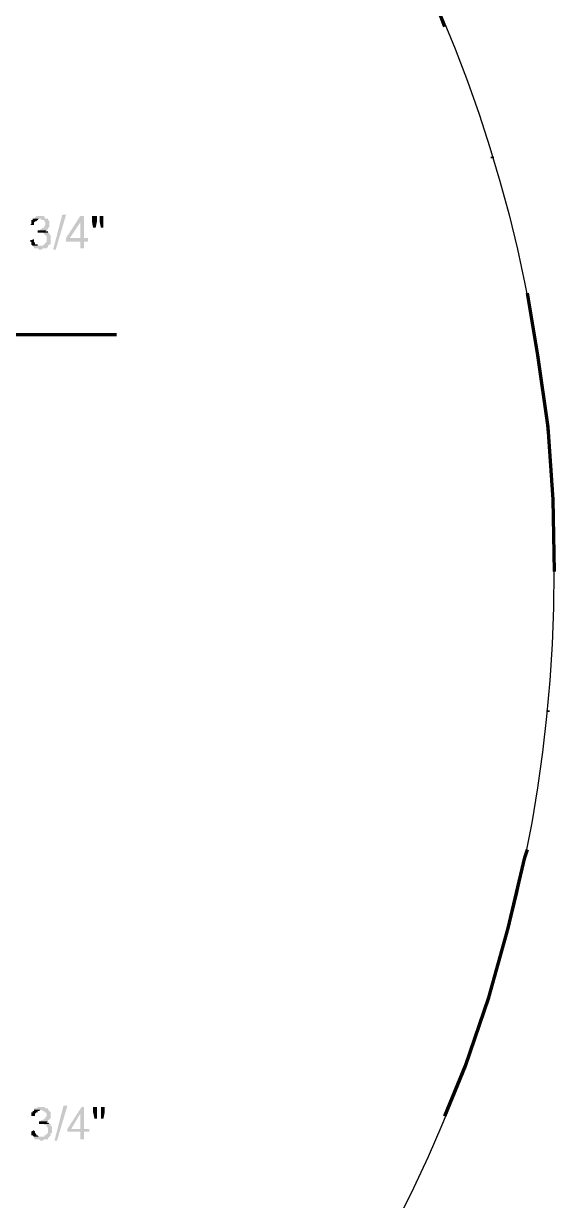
# Model space of a CAD drawing. Header units: millimetres. Extents: x 4161 to 13726, y 828 to 4470.
# Drawn here: x 9028.5 to 9149.6, y 1327.4 to 1596.2 of the extents above; entities that cross this region are included whole.
import ezdxf

# ---------------------------------------------------------------- set-up
doc = ezdxf.new("R2010")
doc.units = ezdxf.units.MM
doc.header["$LTSCALE"] = 10
doc.layers.add('AUX_01', color=1, linetype='Continuous')
doc.layers.add('H', color=7, linetype='Continuous', lineweight=100)
doc.layers.add('P', color=250, linetype='Continuous', lineweight=100)

# ---------------------------------------------------------------- blocks, each defined once
blk = doc.blocks.new('A$C264A139D')
at = {"layer": 'H', "linetype": 'Continuous'}
for points in [[(533.24, 451.76), (532.35, 451.76), (532.06, 451.47), (531.76, 451.18), (531.47, 451.18), (533.24, 451.18), (533.53, 450.88), (534.12, 450.88), (534.12, 450.59), (534.41, 450.29), (534.41, 449.71), (534.12, 449.41), (534.12, 449.12), (533.82, 449.12), (533.53, 448.82), (533.24, 448.82), (533.24, 448.53), (532.94, 448.53), (534.71, 448.53), (535, 448.82), (535, 449.12), (535.29, 449.12), (535.29, 450.59), (535, 450.88), (535, 451.18), (534.71, 451.18), (534.41, 451.18), (534.12, 451.47), (534.12, 451.76)], [(536.18, 444.12), (538.24, 452.06), (539.12, 452.06), (536.76, 444.12)], [(543.24, 451.76), (542.35, 451.76), (539.12, 446.76), (539.12, 445.88), (542.35, 445.88), (542.35, 444.41), (543.24, 444.41), (543.24, 445.88), (544.12, 445.88), (544.12, 446.76), (540, 446.76), (542.35, 450.29)], [(543.24, 451.76), (542.35, 450.29), (542.35, 446.76), (540, 446.76), (543.24, 446.76)], [(546.18, 451.76), (545, 451.76), (545, 450.59), (545.29, 449.12), (545.88, 449.12), (546.18, 450.59)], [(547.65, 451.76), (546.76, 451.76), (546.76, 450.59), (547.06, 449.12), (547.65, 449.12), (547.65, 450.59)], [(531.47, 451.18), (531.47, 450.88), (531.18, 450.88), (531.18, 450.59), (531.18, 450), (530.88, 449.71), (531.76, 449.71), (531.76, 450.29), (532.06, 450.59), (532.35, 450.59), (532.65, 450.88), (532.94, 451.18), (533.24, 451.18)], [(531.76, 446.47), (530.88, 446.18), (530.88, 445.88), (531.18, 445.88), (531.18, 445.29), (531.47, 445), (533.24, 445), (532.65, 445), (532.65, 445.29), (532.35, 445.29), (532.06, 445.29), (532.06, 445.59), (531.76, 445.88), (531.76, 446.18)], [(535, 447.94), (533.24, 447.94), (533.82, 447.94), (534.12, 447.65), (534.41, 447.35), (534.71, 447.06), (534.71, 446.47), (534.71, 445.88), (534.41, 445.59), (534.12, 445.29), (533.82, 445), (531.47, 445), (531.76, 444.71), (531.76, 444.41), (532.06, 444.41), (532.65, 444.41), (532.94, 444.12), (533.53, 444.12), (533.82, 444.41), (534.41, 444.41), (534.71, 444.41), (535, 444.71), (535, 445), (535.29, 445.29), (535.59, 445.29), (535.59, 445.88), (535.59, 447.35), (535.29, 447.65), (535.29, 447.94)], [(531.76, 247.65), (531.76, 247.35), (531.47, 247.35), (531.47, 247.06), (531.18, 247.06), (531.18, 246.47), (531.18, 246.18), (532.06, 246.18), (532.06, 246.76), (532.35, 247.06), (532.65, 247.06), (532.65, 247.35), (532.94, 247.35), (533.24, 247.65)], [(533.24, 248.24), (532.65, 248.24), (532.35, 247.94), (532.06, 247.94), (531.76, 247.94), (531.76, 247.65), (533.53, 247.65), (533.82, 247.35), (534.12, 247.35), (534.12, 247.06), (534.41, 247.06), (534.71, 246.76), (534.71, 246.18), (534.41, 245.88), (534.41, 245.59), (534.12, 245.59), (533.82, 245.29), (533.53, 245.29), (533.24, 245), (535, 245), (535, 245.29), (535.29, 245.29), (535.29, 245.59), (535.59, 245.59), (535.59, 247.06), (535.29, 247.35), (535, 247.65), (535, 247.94), (534.71, 247.94), (534.41, 247.94), (534.12, 248.24), (533.53, 248.24)], [(536.47, 240.59), (538.53, 248.53), (539.41, 248.53), (537.06, 240.59)], [(543.24, 248.24), (542.65, 248.24), (539.41, 243.24), (539.41, 242.65), (542.35, 242.65), (542.35, 240.88), (543.24, 240.88), (543.24, 242.65), (544.41, 242.65), (544.41, 243.24), (540.29, 243.24), (542.35, 246.76)], [(543.24, 248.24), (542.35, 246.76), (542.35, 243.24), (540.29, 243.24), (543.24, 243.24)], [(546.18, 248.24), (545.29, 248.24), (545.29, 247.06), (545.59, 245.59), (546.18, 245.59), (546.18, 247.06)], [(547.94, 248.24), (547.06, 248.24), (547.06, 247.06), (547.06, 245.59), (547.65, 245.59), (547.94, 247.06)], [(531.76, 242.94), (531.18, 242.65), (531.18, 242.35), (531.18, 241.76), (531.47, 241.76), (531.76, 241.47), (533.24, 241.47), (532.94, 241.47), (532.65, 241.76), (532.35, 241.76), (532.35, 242.06), (532.06, 242.35), (532.06, 242.65)], [(535.29, 244.41), (533.53, 244.41), (534.12, 244.41), (534.12, 244.12), (534.41, 244.12), (534.71, 244.12), (534.71, 243.82), (535, 243.53), (535, 242.94), (535, 242.35), (534.71, 242.06), (534.41, 241.76), (534.12, 241.76), (534.12, 241.47), (531.76, 241.47), (531.76, 241.18), (532.06, 240.88), (532.35, 240.88), (532.94, 240.88), (533.24, 240.59), (533.82, 240.59), (534.12, 240.88), (534.71, 240.88), (535, 240.88), (535, 241.18), (535.29, 241.47), (535.59, 241.76), (535.59, 242.35), (535.88, 242.35), (535.88, 243.82), (535.59, 243.82), (535.59, 244.12), (535.59, 244.41)]]:
    blk.add_hatch(color=0, dxfattribs=at).paths.add_polyline_path(points)
h = blk.add_hatch(color=0, dxfattribs=at)
edge = h.paths.add_edge_path()
edge.add_line((532.65, 448.53), (532.65, 447.94))
edge.add_line((532.65, 447.94), (535, 447.94))
edge.add_line((535, 447.94), (535, 448.24))
edge.add_line((535, 448.24), (534.71, 448.24))
edge.add_line((534.71, 448.24), (534.12, 448.24))
edge.add_line((534.12, 448.24), (534.41, 448.24))
edge.add_line((534.41, 448.24), (534.71, 448.53))
edge.add_line((534.71, 448.53), (532.94, 448.53))
h = blk.add_hatch(color=0, dxfattribs=at)
edge = h.paths.add_edge_path()
edge.add_line((532.94, 245), (532.94, 244.41))
edge.add_line((532.94, 244.41), (535.29, 244.41))
edge.add_line((535.29, 244.41), (535, 244.71))
edge.add_line((535, 244.71), (534.41, 244.71))
edge.add_line((534.41, 244.71), (534.71, 244.71))
edge.add_line((534.71, 244.71), (535, 245))
edge.add_line((535, 245), (533.24, 245))
at = {"layer": 'P', "color": 0, "linetype": 'Continuous'}
for points in [[(625.59, 495), (624.12, 498.82), (617.35, 513.82), (609.71, 528.53), (601.47, 542.65), (595.59, 551.18)], [(636.47, 465), (636.47, 465.29)], [(364.41, 454.71), (427.65, 424.71), (550.59, 424.71)], [(650.59, 370.59), (650.29, 387.06), (649.12, 403.53), (646.76, 420), (644.41, 434.12)], [(650.59, 370.59), (650.59, 370.88)], [(649.12, 338.53), (649.12, 338.82)], [(625.59, 246.18), (630.29, 257.65), (635.59, 273.24), (640, 289.12), (643.82, 305.29), (644.41, 307.06)]]:
    blk.add_lwpolyline(points, dxfattribs=at)

msp = doc.modelspace()

# ---------------------------------------------------------------- linework, layer by layer
at = {"layer": 'AUX_01'}
msp.add_circle((8824.29, 1471.17), 325.22, dxfattribs=at)

# ---------------------------------------------------------------- block references
msp.add_blockref('A$C264A139D', (8499.04, 1100.44), dxfattribs=at)

doc.saveas('drawing.dxf')
